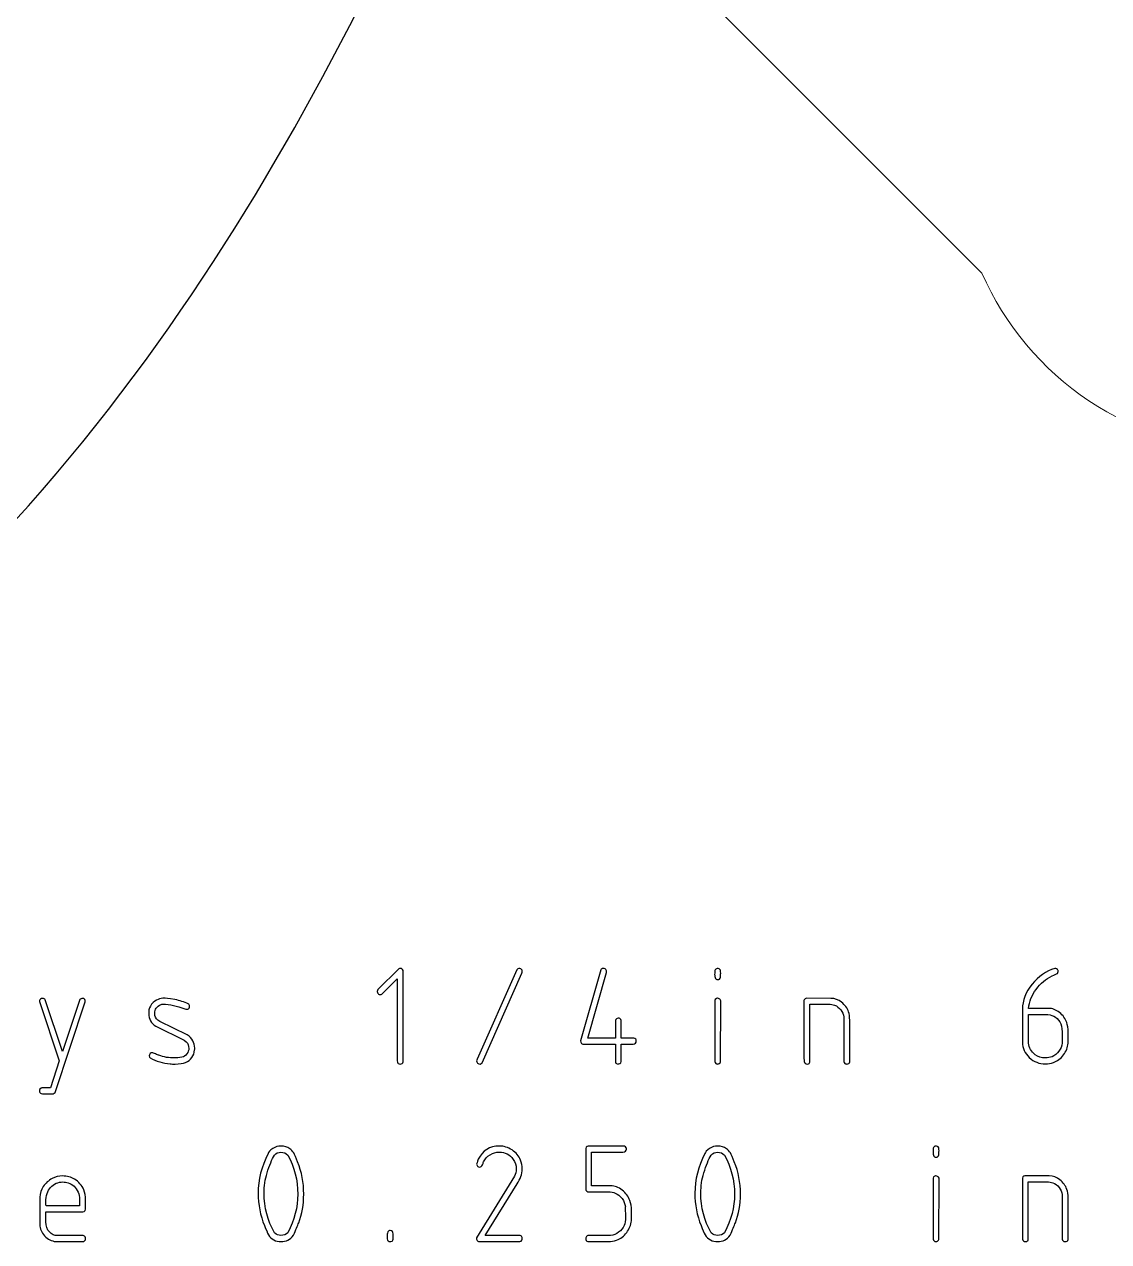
# Model space of a CAD drawing. Header units: inches. Extents: x -12 to 12, y -7.2 to 7.2.
# Drawn here: x 7.155 to 8.427, y -3.008 to -1.58 of the extents above; entities that cross this region are included whole.
import ezdxf

# ---------------------------------------------------------------- set-up
doc = ezdxf.new("R2010")
doc.units = ezdxf.units.IN
doc.header["$MEASUREMENT"] = 0
doc.layers.add('Layer 1', color=7, linetype='Continuous')

msp = doc.modelspace()

# ---------------------------------------------------------------- linework, layer by layer
at = {"layer": 'Layer 1', "lineweight": 20}
msp.add_open_spline([(8.3825, 6.4331), (8.3825, 6.4331), (7.3904, 5.441), (7.3904, 5.441), (7.3904, 5.441), (7.3904, 5.441), (7.3904, -0.9835), (7.3904, -0.9835), (7.3904, -0.9835), (7.3904, -0.9835), (8.2787, -1.8718), (8.2787, -1.8718), (8.2787, -1.8718), (8.332, -1.994), (8.454, -2.0796), (8.5959, -2.0796), (8.5959, -2.0796), (8.6928, -2.0796), (8.7803, -2.0397), (8.8431, -1.9755), (8.8431, -1.9755), (8.8431, -1.9755), (11.3898, -1.9749), (11.3898, -1.9749), (11.3898, -1.9749), (11.4526, -2.0395), (11.5404, -2.0796), (11.6375, -2.0796), (11.6375, -2.0796), (11.7342, -2.0796), (11.8215, -2.04), (11.8843, -1.9761), (11.8843, -1.9761), (11.9458, -1.9137), (11.9837, -1.828), (11.9837, -1.7335), (11.9837, -1.7335), (11.9837, -1.6381), (11.8831, -1.5776), (11.8826, -1.4892), (11.8826, -1.4892), (11.8826, -1.4892), (11.8825, -1.4891), (11.8825, -1.4891), (11.8825, -1.4891), (11.8825, -1.4891), (11.8825, 5.441), (11.8825, 5.441), (11.8825, 5.441), (11.8825, 5.441), (10.8903, 6.4331), (10.8903, 6.4331), (10.8903, 6.4331), (10.8903, 6.4331), (8.3825, 6.4331), (8.3825, 6.4331)], degree=3, knots=[0, 0, 0, 0, 0.066667, 0.066667, 0.066667, 0.066667, 0.133333, 0.133333, 0.133333, 0.133333, 0.2, 0.2, 0.2, 0.2, 0.266667, 0.266667, 0.266667, 0.266667, 0.333333, 0.333333, 0.333333, 0.333333, 0.4, 0.4, 0.4, 0.4, 0.466667, 0.466667, 0.466667, 0.466667, 0.533333, 0.533333, 0.533333, 0.533333, 0.6, 0.6, 0.6, 0.6, 0.666667, 0.666667, 0.666667, 0.666667, 0.733333, 0.733333, 0.733333, 0.733333, 0.8, 0.8, 0.8, 0.8, 0.866667, 0.866667, 0.866667, 0.866667, 1, 1, 1, 1], dxfattribs=at)
at = {"layer": 'Layer 1', "lineweight": 25}
msp.add_open_spline([(6.117, -2.9097), (6.117, -2.9097), (6.117, -2.8502), (6.117, -2.8502), (6.117, -2.8502), (7.6114, -2.2302), (7.5351, -1.2612), (8.1325, -0.4419), (8.1325, -0.4419), (8.1325, -0.4419), (8.1137, -0.5537), (8.1137, -0.5537), (8.1137, -0.5537), (8.1137, -0.5537), (8.0225, -0.4678), (8.0225, -0.4678), (8.0225, -0.4678), (8.0225, -0.4678), (8.1325, -0.4419), (8.1325, -0.4419)], degree=3, knots=[0, 0, 0, 0, 0.166667, 0.166667, 0.166667, 0.166667, 0.333333, 0.333333, 0.333333, 0.333333, 0.5, 0.5, 0.5, 0.5, 0.666667, 0.666667, 0.666667, 0.666667, 1, 1, 1, 1], dxfattribs=at)
at = {"layer": 'Layer 1'}
for points, knots in [([(7.5987, -2.6886), (7.5994, -2.6893), (7.5998, -2.6902), (7.5998, -2.6914), (7.5998, -2.6914), (7.5998, -2.6914), (7.5998, -2.797), (7.5998, -2.797), (7.5998, -2.797), (7.5991, -2.7988), (7.5979, -2.7997), (7.5961, -2.7997), (7.5961, -2.7997), (7.5943, -2.7997), (7.5933, -2.799), (7.5931, -2.7976), (7.5931, -2.7976), (7.5931, -2.7976), (7.5928, -2.7959), (7.5928, -2.7959), (7.5928, -2.7959), (7.5928, -2.7959), (7.5928, -2.6998), (7.5928, -2.6998), (7.5928, -2.6998), (7.5928, -2.6998), (7.5745, -2.7176), (7.5745, -2.7176), (7.5745, -2.7176), (7.574, -2.718), (7.5735, -2.7181), (7.5729, -2.7181), (7.5729, -2.7181), (7.5724, -2.7181), (7.572, -2.7181), (7.5717, -2.718), (7.5717, -2.718), (7.5705, -2.7175), (7.5697, -2.7166), (7.5694, -2.7156), (7.5694, -2.7156), (7.5694, -2.7155), (7.5694, -2.7153), (7.5693, -2.7151), (7.5693, -2.7151), (7.5693, -2.7149), (7.5693, -2.7147), (7.5693, -2.7146), (7.5693, -2.7146), (7.5693, -2.7139), (7.5695, -2.7131), (7.5701, -2.7124), (7.5701, -2.7124), (7.5701, -2.7124), (7.5945, -2.6879), (7.5945, -2.6879), (7.5945, -2.6879), (7.5951, -2.6876), (7.5957, -2.6875), (7.5961, -2.6875), (7.5961, -2.6875), (7.5972, -2.6875), (7.598, -2.6879), (7.5987, -2.6886)], [0, 0, 0, 0, 0.058824, 0.058824, 0.058824, 0.058824, 0.117647, 0.117647, 0.117647, 0.117647, 0.176471, 0.176471, 0.176471, 0.176471, 0.235294, 0.235294, 0.235294, 0.235294, 0.294118, 0.294118, 0.294118, 0.294118, 0.352941, 0.352941, 0.352941, 0.352941, 0.411765, 0.411765, 0.411765, 0.411765, 0.470588, 0.470588, 0.470588, 0.470588, 0.529412, 0.529412, 0.529412, 0.529412, 0.588235, 0.588235, 0.588235, 0.588235, 0.647059, 0.647059, 0.647059, 0.647059, 0.705882, 0.705882, 0.705882, 0.705882, 0.764706, 0.764706, 0.764706, 0.764706, 0.823529, 0.823529, 0.823529, 0.823529, 0.882353, 0.882353, 0.882353, 0.882353, 1, 1, 1, 1]), ([(7.7392, -2.6896), (7.7393, -2.6899), (7.7394, -2.6904), (7.7394, -2.6911), (7.7394, -2.6911), (7.7394, -2.6916), (7.7392, -2.6922), (7.7389, -2.693), (7.7389, -2.693), (7.7389, -2.693), (7.6922, -2.7981), (7.6922, -2.7981), (7.6922, -2.7981), (7.6918, -2.7988), (7.6911, -2.7994), (7.69, -2.7997), (7.69, -2.7997), (7.6888, -2.7997), (7.6878, -2.7993), (7.687, -2.7985), (7.687, -2.7985), (7.6861, -2.7977), (7.6857, -2.7969), (7.6857, -2.796), (7.6857, -2.796), (7.6857, -2.796), (7.6865, -2.7938), (7.6865, -2.7938), (7.6865, -2.7938), (7.6865, -2.7938), (7.733, -2.689), (7.733, -2.689), (7.733, -2.689), (7.7336, -2.6883), (7.7344, -2.6878), (7.7352, -2.6875), (7.7352, -2.6875), (7.7371, -2.6875), (7.7384, -2.6882), (7.7392, -2.6896)], [0, 0, 0, 0, 0.090909, 0.090909, 0.090909, 0.090909, 0.181818, 0.181818, 0.181818, 0.181818, 0.272727, 0.272727, 0.272727, 0.272727, 0.363636, 0.363636, 0.363636, 0.363636, 0.454545, 0.454545, 0.454545, 0.454545, 0.545455, 0.545455, 0.545455, 0.545455, 0.636364, 0.636364, 0.636364, 0.636364, 0.727273, 0.727273, 0.727273, 0.727273, 0.818182, 0.818182, 0.818182, 0.818182, 1, 1, 1, 1]), ([(7.8379, -2.6895), (7.8379, -2.6896), (7.838, -2.6898), (7.8381, -2.6903), (7.8381, -2.6903), (7.8382, -2.6907), (7.8382, -2.691), (7.8382, -2.6912), (7.8382, -2.6912), (7.8382, -2.6917), (7.8382, -2.6921), (7.8381, -2.6922), (7.8381, -2.6922), (7.8381, -2.6922), (7.8162, -2.7692), (7.8162, -2.7692), (7.8162, -2.7692), (7.8162, -2.7692), (7.8486, -2.7692), (7.8486, -2.7692), (7.8486, -2.7692), (7.8486, -2.7692), (7.8486, -2.7485), (7.8486, -2.7485), (7.8486, -2.7485), (7.8491, -2.747), (7.8502, -2.7461), (7.8519, -2.7459), (7.8519, -2.7459), (7.8534, -2.7459), (7.8545, -2.7465), (7.8551, -2.7476), (7.8551, -2.7476), (7.8551, -2.7476), (7.8556, -2.7486), (7.8556, -2.7486), (7.8556, -2.7486), (7.8556, -2.7486), (7.8556, -2.7692), (7.8556, -2.7692), (7.8556, -2.7692), (7.8556, -2.7692), (7.8704, -2.7692), (7.8704, -2.7692), (7.8704, -2.7692), (7.8722, -2.7695), (7.8732, -2.7707), (7.8732, -2.7728), (7.8732, -2.7728), (7.8732, -2.7736), (7.8729, -2.7745), (7.8724, -2.7752), (7.8724, -2.7752), (7.8715, -2.7759), (7.8705, -2.7762), (7.8695, -2.7762), (7.8695, -2.7762), (7.8695, -2.7762), (7.8556, -2.7762), (7.8556, -2.7762), (7.8556, -2.7762), (7.8556, -2.7762), (7.8556, -2.7968), (7.8556, -2.7968), (7.8556, -2.7968), (7.8552, -2.798), (7.8546, -2.7988), (7.8539, -2.7992), (7.8539, -2.7992), (7.8526, -2.7995), (7.8519, -2.7997), (7.8519, -2.7997), (7.8519, -2.7997), (7.8504, -2.7997), (7.8493, -2.799), (7.8488, -2.7976), (7.8488, -2.7976), (7.8488, -2.7976), (7.8486, -2.7958), (7.8486, -2.7958), (7.8486, -2.7958), (7.8486, -2.7958), (7.8486, -2.7762), (7.8486, -2.7762), (7.8486, -2.7762), (7.8486, -2.7762), (7.8103, -2.7762), (7.8103, -2.7762), (7.8103, -2.7762), (7.8094, -2.7759), (7.8086, -2.7752), (7.8081, -2.7741), (7.8081, -2.7741), (7.8081, -2.7741), (7.8079, -2.7724), (7.8079, -2.7724), (7.8079, -2.7724), (7.8079, -2.7724), (7.8315, -2.6893), (7.8315, -2.6893), (7.8315, -2.6893), (7.8322, -2.6882), (7.833, -2.6876), (7.8341, -2.6875), (7.8341, -2.6875), (7.836, -2.6875), (7.8373, -2.6882), (7.8379, -2.6895)], [0, 0, 0, 0, 0.035714, 0.035714, 0.035714, 0.035714, 0.071429, 0.071429, 0.071429, 0.071429, 0.107143, 0.107143, 0.107143, 0.107143, 0.142857, 0.142857, 0.142857, 0.142857, 0.178571, 0.178571, 0.178571, 0.178571, 0.214286, 0.214286, 0.214286, 0.214286, 0.25, 0.25, 0.25, 0.25, 0.285714, 0.285714, 0.285714, 0.285714, 0.321429, 0.321429, 0.321429, 0.321429, 0.357143, 0.357143, 0.357143, 0.357143, 0.392857, 0.392857, 0.392857, 0.392857, 0.428571, 0.428571, 0.428571, 0.428571, 0.464286, 0.464286, 0.464286, 0.464286, 0.5, 0.5, 0.5, 0.5, 0.535714, 0.535714, 0.535714, 0.535714, 0.571429, 0.571429, 0.571429, 0.571429, 0.607143, 0.607143, 0.607143, 0.607143, 0.642857, 0.642857, 0.642857, 0.642857, 0.678571, 0.678571, 0.678571, 0.678571, 0.714286, 0.714286, 0.714286, 0.714286, 0.75, 0.75, 0.75, 0.75, 0.785714, 0.785714, 0.785714, 0.785714, 0.821429, 0.821429, 0.821429, 0.821429, 0.857143, 0.857143, 0.857143, 0.857143, 0.892857, 0.892857, 0.892857, 0.892857, 0.928571, 0.928571, 0.928571, 0.928571, 1, 1, 1, 1]), ([(7.9719, -2.6895), (7.9721, -2.6912), (7.9722, -2.6924), (7.9722, -2.6932), (7.9722, -2.6932), (7.9721, -2.6943), (7.972, -2.6959), (7.972, -2.698), (7.972, -2.698), (7.9715, -2.6997), (7.9704, -2.7006), (7.9688, -2.7006), (7.9688, -2.7006), (7.968, -2.7006), (7.9674, -2.7004), (7.9667, -2.7001), (7.9667, -2.7001), (7.9657, -2.6991), (7.9652, -2.6976), (7.9652, -2.6954), (7.9652, -2.6954), (7.9651, -2.695), (7.9651, -2.6942), (7.9652, -2.693), (7.9652, -2.693), (7.9653, -2.6918), (7.9654, -2.6908), (7.9654, -2.69), (7.9654, -2.69), (7.9659, -2.6887), (7.9667, -2.6879), (7.968, -2.6875), (7.968, -2.6875), (7.9699, -2.6875), (7.9712, -2.6882), (7.9719, -2.6895)], [0, 0, 0, 0, 0.1, 0.1, 0.1, 0.1, 0.2, 0.2, 0.2, 0.2, 0.3, 0.3, 0.3, 0.3, 0.4, 0.4, 0.4, 0.4, 0.5, 0.5, 0.5, 0.5, 0.6, 0.6, 0.6, 0.6, 0.7, 0.7, 0.7, 0.7, 0.8, 0.8, 0.8, 0.8, 1, 1, 1, 1]), ([(8.3679, -2.6895), (8.368, -2.6898), (8.368, -2.6903), (8.368, -2.6911), (8.368, -2.6911), (8.368, -2.6921), (8.3678, -2.6929), (8.3672, -2.6935), (8.3672, -2.6935), (8.3659, -2.6941), (8.3638, -2.695), (8.361, -2.6963), (8.361, -2.6963), (8.3536, -2.6998), (8.3474, -2.7051), (8.3423, -2.7121), (8.3423, -2.7121), (8.3372, -2.7191), (8.3342, -2.7265), (8.3333, -2.7344), (8.3333, -2.7344), (8.3333, -2.7344), (8.3569, -2.7344), (8.3569, -2.7344), (8.3569, -2.7344), (8.3614, -2.7344), (8.3657, -2.736), (8.3698, -2.7393), (8.3698, -2.7393), (8.3739, -2.7425), (8.3767, -2.7464), (8.3782, -2.7509), (8.3782, -2.7509), (8.3792, -2.7541), (8.3798, -2.7578), (8.3798, -2.7621), (8.3798, -2.7621), (8.3798, -2.7632), (8.3798, -2.765), (8.3798, -2.7673), (8.3798, -2.7673), (8.3798, -2.7696), (8.3798, -2.7713), (8.3798, -2.7723), (8.3798, -2.7723), (8.3798, -2.7737), (8.3798, -2.7747), (8.3798, -2.7752), (8.3798, -2.7752), (8.3794, -2.7801), (8.3775, -2.7847), (8.3744, -2.789), (8.3744, -2.789), (8.3712, -2.7934), (8.3672, -2.7963), (8.3625, -2.7979), (8.3625, -2.7979), (8.3594, -2.799), (8.3563, -2.7995), (8.3531, -2.7995), (8.3531, -2.7995), (8.346, -2.7995), (8.3397, -2.7971), (8.3343, -2.7921), (8.3343, -2.7921), (8.329, -2.7871), (8.3263, -2.7812), (8.3263, -2.7741), (8.3263, -2.7741), (8.3263, -2.7741), (8.3263, -2.7353), (8.3263, -2.7353), (8.3263, -2.7353), (8.3263, -2.7251), (8.33, -2.7153), (8.3376, -2.7061), (8.3376, -2.7061), (8.3451, -2.6968), (8.354, -2.6906), (8.3642, -2.6875), (8.3642, -2.6875), (8.3658, -2.6875), (8.367, -2.6882), (8.3679, -2.6895)], [0, 0, 0, 0, 0.045455, 0.045455, 0.045455, 0.045455, 0.090909, 0.090909, 0.090909, 0.090909, 0.136364, 0.136364, 0.136364, 0.136364, 0.181818, 0.181818, 0.181818, 0.181818, 0.227273, 0.227273, 0.227273, 0.227273, 0.272727, 0.272727, 0.272727, 0.272727, 0.318182, 0.318182, 0.318182, 0.318182, 0.363636, 0.363636, 0.363636, 0.363636, 0.409091, 0.409091, 0.409091, 0.409091, 0.454545, 0.454545, 0.454545, 0.454545, 0.5, 0.5, 0.5, 0.5, 0.545455, 0.545455, 0.545455, 0.545455, 0.590909, 0.590909, 0.590909, 0.590909, 0.636364, 0.636364, 0.636364, 0.636364, 0.681818, 0.681818, 0.681818, 0.681818, 0.727273, 0.727273, 0.727273, 0.727273, 0.772727, 0.772727, 0.772727, 0.772727, 0.818182, 0.818182, 0.818182, 0.818182, 0.863636, 0.863636, 0.863636, 0.863636, 0.909091, 0.909091, 0.909091, 0.909091, 1, 1, 1, 1]), ([(7.1796, -2.7243), (7.1796, -2.7243), (7.1999, -2.785), (7.1999, -2.785), (7.1999, -2.785), (7.1999, -2.785), (7.2203, -2.7241), (7.2203, -2.7241), (7.2203, -2.7241), (7.221, -2.7232), (7.2222, -2.7227), (7.224, -2.7227), (7.224, -2.7227), (7.2253, -2.7229), (7.2262, -2.7237), (7.2267, -2.7251), (7.2267, -2.7251), (7.2267, -2.7251), (7.2267, -2.7267), (7.2267, -2.7267), (7.2267, -2.7267), (7.2267, -2.7267), (7.1913, -2.8331), (7.1913, -2.8331), (7.1913, -2.8331), (7.1908, -2.8337), (7.1901, -2.8343), (7.1892, -2.8347), (7.1892, -2.8347), (7.1845, -2.8347), (7.1822, -2.8347), (7.1822, -2.8347), (7.1822, -2.8347), (7.1796, -2.8348), (7.1772, -2.8347), (7.1751, -2.8344), (7.1751, -2.8344), (7.1737, -2.8338), (7.173, -2.8328), (7.173, -2.8311), (7.173, -2.8311), (7.173, -2.8305), (7.1732, -2.8298), (7.1735, -2.8292), (7.1735, -2.8292), (7.1745, -2.8282), (7.1753, -2.8276), (7.1759, -2.8275), (7.1759, -2.8275), (7.1759, -2.8275), (7.1858, -2.8275), (7.1858, -2.8275), (7.1858, -2.8275), (7.1858, -2.8275), (7.1962, -2.7961), (7.1962, -2.7961), (7.1962, -2.7961), (7.1962, -2.7961), (7.173, -2.7264), (7.173, -2.7264), (7.173, -2.7264), (7.173, -2.7248), (7.1738, -2.7236), (7.1753, -2.7229), (7.1753, -2.7229), (7.1759, -2.7226), (7.1764, -2.7226), (7.1767, -2.7227), (7.1767, -2.7227), (7.1783, -2.7227), (7.1793, -2.7232), (7.1796, -2.7243)], [0, 0, 0, 0, 0.052632, 0.052632, 0.052632, 0.052632, 0.105263, 0.105263, 0.105263, 0.105263, 0.157895, 0.157895, 0.157895, 0.157895, 0.210526, 0.210526, 0.210526, 0.210526, 0.263158, 0.263158, 0.263158, 0.263158, 0.315789, 0.315789, 0.315789, 0.315789, 0.368421, 0.368421, 0.368421, 0.368421, 0.421053, 0.421053, 0.421053, 0.421053, 0.473684, 0.473684, 0.473684, 0.473684, 0.526316, 0.526316, 0.526316, 0.526316, 0.578947, 0.578947, 0.578947, 0.578947, 0.631579, 0.631579, 0.631579, 0.631579, 0.684211, 0.684211, 0.684211, 0.684211, 0.736842, 0.736842, 0.736842, 0.736842, 0.789474, 0.789474, 0.789474, 0.789474, 0.842105, 0.842105, 0.842105, 0.842105, 0.894737, 0.894737, 0.894737, 0.894737, 1, 1, 1, 1]), ([(7.3474, -2.729), (7.3485, -2.7296), (7.3491, -2.7306), (7.3491, -2.732), (7.3491, -2.732), (7.3489, -2.7335), (7.3483, -2.7346), (7.3472, -2.7354), (7.3472, -2.7354), (7.3469, -2.7355), (7.3464, -2.7355), (7.3458, -2.7355), (7.3458, -2.7355), (7.3449, -2.7355), (7.3441, -2.7354), (7.3434, -2.735), (7.3434, -2.735), (7.3342, -2.7313), (7.3258, -2.7294), (7.318, -2.7295), (7.318, -2.7295), (7.316, -2.7295), (7.3141, -2.7303), (7.3123, -2.7317), (7.3123, -2.7317), (7.3105, -2.7331), (7.3093, -2.7349), (7.3086, -2.7369), (7.3086, -2.7369), (7.3083, -2.738), (7.3082, -2.7391), (7.3082, -2.7404), (7.3082, -2.7404), (7.3082, -2.7434), (7.3093, -2.7461), (7.3117, -2.7484), (7.3117, -2.7484), (7.3117, -2.7484), (7.314, -2.7498), (7.314, -2.7498), (7.314, -2.7498), (7.314, -2.7498), (7.3464, -2.7656), (7.3464, -2.7656), (7.3464, -2.7656), (7.3522, -2.7694), (7.3551, -2.7746), (7.3551, -2.7811), (7.3551, -2.7811), (7.3551, -2.782), (7.3551, -2.7827), (7.355, -2.7832), (7.355, -2.7832), (7.3542, -2.7903), (7.3507, -2.7951), (7.3445, -2.7978), (7.3445, -2.7978), (7.3415, -2.7991), (7.3374, -2.7997), (7.3322, -2.7997), (7.3322, -2.7997), (7.3315, -2.7997), (7.3305, -2.7997), (7.3292, -2.7997), (7.3292, -2.7997), (7.3279, -2.7996), (7.3269, -2.7995), (7.3263, -2.7995), (7.3263, -2.7995), (7.3177, -2.7987), (7.3099, -2.7964), (7.303, -2.7926), (7.303, -2.7926), (7.3022, -2.792), (7.3017, -2.7912), (7.3016, -2.7902), (7.3016, -2.7902), (7.3016, -2.7893), (7.302, -2.7883), (7.3027, -2.7874), (7.3027, -2.7874), (7.3037, -2.7867), (7.3045, -2.7864), (7.3053, -2.7864), (7.3053, -2.7864), (7.3061, -2.7864), (7.3074, -2.7869), (7.3092, -2.7879), (7.3092, -2.7879), (7.3109, -2.7889), (7.3123, -2.7894), (7.3132, -2.7894), (7.3132, -2.7894), (7.3188, -2.7916), (7.3248, -2.7926), (7.3313, -2.7926), (7.3313, -2.7926), (7.3338, -2.7926), (7.3368, -2.7923), (7.3402, -2.7918), (7.3402, -2.7918), (7.3424, -2.7913), (7.3443, -2.79), (7.3459, -2.7879), (7.3459, -2.7879), (7.3474, -2.7858), (7.3482, -2.7836), (7.3482, -2.7813), (7.3482, -2.7813), (7.3482, -2.7781), (7.3472, -2.7756), (7.3452, -2.7738), (7.3452, -2.7738), (7.3452, -2.7738), (7.3426, -2.7715), (7.3426, -2.7715), (7.3426, -2.7715), (7.3426, -2.7715), (7.3096, -2.7554), (7.3096, -2.7554), (7.3096, -2.7554), (7.3039, -2.7518), (7.3011, -2.7468), (7.3011, -2.7406), (7.3011, -2.7406), (7.3011, -2.7392), (7.3011, -2.7385), (7.3011, -2.7385), (7.3011, -2.7385), (7.3014, -2.7353), (7.3025, -2.7323), (7.3046, -2.7296), (7.3046, -2.7296), (7.3068, -2.7268), (7.3093, -2.7249), (7.3123, -2.7238), (7.3123, -2.7238), (7.3145, -2.723), (7.3169, -2.7225), (7.3195, -2.7225), (7.3195, -2.7225), (7.3201, -2.7225), (7.3243, -2.723), (7.3319, -2.724), (7.3319, -2.724), (7.3378, -2.7254), (7.3429, -2.727), (7.3474, -2.729)], [0, 0, 0, 0, 0.026316, 0.026316, 0.026316, 0.026316, 0.052632, 0.052632, 0.052632, 0.052632, 0.078947, 0.078947, 0.078947, 0.078947, 0.105263, 0.105263, 0.105263, 0.105263, 0.131579, 0.131579, 0.131579, 0.131579, 0.157895, 0.157895, 0.157895, 0.157895, 0.184211, 0.184211, 0.184211, 0.184211, 0.210526, 0.210526, 0.210526, 0.210526, 0.236842, 0.236842, 0.236842, 0.236842, 0.263158, 0.263158, 0.263158, 0.263158, 0.289474, 0.289474, 0.289474, 0.289474, 0.315789, 0.315789, 0.315789, 0.315789, 0.342105, 0.342105, 0.342105, 0.342105, 0.368421, 0.368421, 0.368421, 0.368421, 0.394737, 0.394737, 0.394737, 0.394737, 0.421053, 0.421053, 0.421053, 0.421053, 0.447368, 0.447368, 0.447368, 0.447368, 0.473684, 0.473684, 0.473684, 0.473684, 0.5, 0.5, 0.5, 0.5, 0.526316, 0.526316, 0.526316, 0.526316, 0.552632, 0.552632, 0.552632, 0.552632, 0.578947, 0.578947, 0.578947, 0.578947, 0.605263, 0.605263, 0.605263, 0.605263, 0.631579, 0.631579, 0.631579, 0.631579, 0.657895, 0.657895, 0.657895, 0.657895, 0.684211, 0.684211, 0.684211, 0.684211, 0.710526, 0.710526, 0.710526, 0.710526, 0.736842, 0.736842, 0.736842, 0.736842, 0.763158, 0.763158, 0.763158, 0.763158, 0.789474, 0.789474, 0.789474, 0.789474, 0.815789, 0.815789, 0.815789, 0.815789, 0.842105, 0.842105, 0.842105, 0.842105, 0.868421, 0.868421, 0.868421, 0.868421, 0.894737, 0.894737, 0.894737, 0.894737, 0.921053, 0.921053, 0.921053, 0.921053, 0.947368, 0.947368, 0.947368, 0.947368, 1, 1, 1, 1]), ([(7.9717, -2.7241), (7.9717, -2.7241), (7.9722, -2.7254), (7.9722, -2.7254), (7.9722, -2.7254), (7.9722, -2.7254), (7.972, -2.7971), (7.972, -2.7971), (7.972, -2.7971), (7.9719, -2.7978), (7.9714, -2.7985), (7.9704, -2.7992), (7.9704, -2.7992), (7.9698, -2.7995), (7.9692, -2.7997), (7.9685, -2.7997), (7.9685, -2.7997), (7.9681, -2.7997), (7.9677, -2.7996), (7.9672, -2.7994), (7.9672, -2.7994), (7.9659, -2.799), (7.9652, -2.7975), (7.9652, -2.7951), (7.9652, -2.7951), (7.9652, -2.7951), (7.9652, -2.7253), (7.9652, -2.7253), (7.9652, -2.7253), (7.9654, -2.7242), (7.966, -2.7234), (7.9671, -2.7229), (7.9671, -2.7229), (7.9677, -2.7226), (7.9682, -2.7225), (7.9685, -2.7225), (7.9685, -2.7225), (7.9701, -2.7228), (7.9712, -2.7233), (7.9717, -2.7241)], [0, 0, 0, 0, 0.090909, 0.090909, 0.090909, 0.090909, 0.181818, 0.181818, 0.181818, 0.181818, 0.272727, 0.272727, 0.272727, 0.272727, 0.363636, 0.363636, 0.363636, 0.363636, 0.454545, 0.454545, 0.454545, 0.454545, 0.545455, 0.545455, 0.545455, 0.545455, 0.636364, 0.636364, 0.636364, 0.636364, 0.727273, 0.727273, 0.727273, 0.727273, 0.818182, 0.818182, 0.818182, 0.818182, 1, 1, 1, 1]), ([(8.1016, -2.7227), (8.1059, -2.7227), (8.1101, -2.7242), (8.114, -2.7273), (8.114, -2.7273), (8.118, -2.7303), (8.1207, -2.734), (8.1222, -2.7383), (8.1222, -2.7383), (8.1231, -2.7411), (8.1236, -2.7445), (8.1236, -2.7484), (8.1236, -2.7484), (8.1236, -2.7484), (8.1236, -2.7971), (8.1236, -2.7971), (8.1236, -2.7971), (8.1233, -2.7988), (8.1221, -2.7997), (8.12, -2.7997), (8.12, -2.7997), (8.1196, -2.7997), (8.1192, -2.7996), (8.1187, -2.7994), (8.1187, -2.7994), (8.1173, -2.799), (8.1166, -2.7975), (8.1166, -2.7951), (8.1166, -2.7951), (8.1166, -2.7951), (8.1166, -2.7933), (8.1166, -2.7933), (8.1166, -2.7933), (8.1166, -2.7933), (8.1166, -2.7444), (8.1166, -2.7444), (8.1166, -2.7444), (8.1163, -2.7415), (8.1151, -2.7388), (8.1131, -2.7362), (8.1131, -2.7362), (8.111, -2.7336), (8.1087, -2.7317), (8.1059, -2.7306), (8.1059, -2.7306), (8.104, -2.7299), (8.1014, -2.7295), (8.0982, -2.7295), (8.0982, -2.7295), (8.0982, -2.7295), (8.0769, -2.7295), (8.0769, -2.7295), (8.0769, -2.7295), (8.0769, -2.7295), (8.0769, -2.7973), (8.0769, -2.7973), (8.0769, -2.7973), (8.0766, -2.7987), (8.0756, -2.7995), (8.074, -2.7997), (8.074, -2.7997), (8.0729, -2.7997), (8.072, -2.7994), (8.0712, -2.7987), (8.0712, -2.7987), (8.0704, -2.798), (8.0699, -2.7962), (8.0699, -2.7933), (8.0699, -2.7933), (8.0699, -2.7933), (8.0699, -2.7253), (8.0699, -2.7253), (8.0699, -2.7253), (8.0702, -2.7242), (8.0708, -2.7234), (8.0719, -2.7229), (8.0719, -2.7229), (8.0719, -2.7229), (8.073, -2.7225), (8.073, -2.7225), (8.073, -2.7225), (8.073, -2.7225), (8.1016, -2.7227), (8.1016, -2.7227)], [0, 0, 0, 0, 0.045455, 0.045455, 0.045455, 0.045455, 0.090909, 0.090909, 0.090909, 0.090909, 0.136364, 0.136364, 0.136364, 0.136364, 0.181818, 0.181818, 0.181818, 0.181818, 0.227273, 0.227273, 0.227273, 0.227273, 0.272727, 0.272727, 0.272727, 0.272727, 0.318182, 0.318182, 0.318182, 0.318182, 0.363636, 0.363636, 0.363636, 0.363636, 0.409091, 0.409091, 0.409091, 0.409091, 0.454545, 0.454545, 0.454545, 0.454545, 0.5, 0.5, 0.5, 0.5, 0.545455, 0.545455, 0.545455, 0.545455, 0.590909, 0.590909, 0.590909, 0.590909, 0.636364, 0.636364, 0.636364, 0.636364, 0.681818, 0.681818, 0.681818, 0.681818, 0.727273, 0.727273, 0.727273, 0.727273, 0.772727, 0.772727, 0.772727, 0.772727, 0.818182, 0.818182, 0.818182, 0.818182, 0.863636, 0.863636, 0.863636, 0.863636, 0.909091, 0.909091, 0.909091, 0.909091, 1, 1, 1, 1]), ([(8.3699, -2.7502), (8.3662, -2.7443), (8.3607, -2.7414), (8.3535, -2.7414), (8.3535, -2.7414), (8.3535, -2.7414), (8.3333, -2.7414), (8.3333, -2.7414), (8.3333, -2.7414), (8.3333, -2.7414), (8.3333, -2.7753), (8.3333, -2.7753), (8.3333, -2.7753), (8.3339, -2.7806), (8.3365, -2.7851), (8.3412, -2.7887), (8.3412, -2.7887), (8.3444, -2.7913), (8.3484, -2.7925), (8.3533, -2.7925), (8.3533, -2.7925), (8.356, -2.7925), (8.3586, -2.7921), (8.3609, -2.7911), (8.3609, -2.7911), (8.3641, -2.7897), (8.3668, -2.7876), (8.3691, -2.7846), (8.3691, -2.7846), (8.3713, -2.7817), (8.3725, -2.7786), (8.3728, -2.7753), (8.3728, -2.7753), (8.3728, -2.7753), (8.3728, -2.7743), (8.3728, -2.7722), (8.3728, -2.7722), (8.3728, -2.7712), (8.3728, -2.7695), (8.3728, -2.7672), (8.3728, -2.7672), (8.3728, -2.7649), (8.3728, -2.7632), (8.3728, -2.762), (8.3728, -2.762), (8.3728, -2.7571), (8.3718, -2.7531), (8.3699, -2.7502)], [0, 0, 0, 0, 0.076923, 0.076923, 0.076923, 0.076923, 0.153846, 0.153846, 0.153846, 0.153846, 0.230769, 0.230769, 0.230769, 0.230769, 0.307692, 0.307692, 0.307692, 0.307692, 0.384615, 0.384615, 0.384615, 0.384615, 0.461538, 0.461538, 0.461538, 0.461538, 0.538462, 0.538462, 0.538462, 0.538462, 0.615385, 0.615385, 0.615385, 0.615385, 0.692308, 0.692308, 0.692308, 0.692308, 0.769231, 0.769231, 0.769231, 0.769231, 0.846154, 0.846154, 0.846154, 0.846154, 1, 1, 1, 1]), ([(7.4714, -2.9038), (7.4724, -2.9062), (7.4738, -2.9097), (7.4759, -2.9145), (7.4759, -2.9145), (7.4806, -2.9263), (7.483, -2.9388), (7.483, -2.9523), (7.483, -2.9523), (7.483, -2.9644), (7.4811, -2.9756), (7.4771, -2.986), (7.4771, -2.986), (7.4757, -2.9893), (7.4737, -2.9941), (7.4711, -3.0005), (7.4711, -3.0005), (7.4673, -3.0055), (7.4623, -3.008), (7.4563, -3.008), (7.4563, -3.008), (7.45, -3.008), (7.4451, -3.0054), (7.4415, -3), (7.4415, -3), (7.4404, -2.9976), (7.4389, -2.994), (7.4369, -2.9892), (7.4369, -2.9892), (7.432, -2.977), (7.4295, -2.9644), (7.4295, -2.9513), (7.4295, -2.9513), (7.4295, -2.9355), (7.4334, -2.92), (7.4413, -2.9048), (7.4413, -2.9048), (7.4417, -2.9029), (7.4435, -2.9009), (7.4467, -2.8987), (7.4467, -2.8987), (7.4496, -2.8968), (7.4528, -2.8959), (7.4563, -2.8959), (7.4563, -2.8959), (7.4602, -2.8959), (7.4637, -2.8969), (7.4666, -2.899), (7.4666, -2.899), (7.4684, -2.9004), (7.47, -2.902), (7.4714, -2.9038)], [0, 0, 0, 0, 0.071429, 0.071429, 0.071429, 0.071429, 0.142857, 0.142857, 0.142857, 0.142857, 0.214286, 0.214286, 0.214286, 0.214286, 0.285714, 0.285714, 0.285714, 0.285714, 0.357143, 0.357143, 0.357143, 0.357143, 0.428571, 0.428571, 0.428571, 0.428571, 0.5, 0.5, 0.5, 0.5, 0.571429, 0.571429, 0.571429, 0.571429, 0.642857, 0.642857, 0.642857, 0.642857, 0.714286, 0.714286, 0.714286, 0.714286, 0.785714, 0.785714, 0.785714, 0.785714, 0.857143, 0.857143, 0.857143, 0.857143, 1, 1, 1, 1]), ([(7.7373, -2.9123), (7.7387, -2.9157), (7.7394, -2.9191), (7.7394, -2.9224), (7.7394, -2.9224), (7.7394, -2.929), (7.7373, -2.9349), (7.7333, -2.9401), (7.7333, -2.9401), (7.7333, -2.9401), (7.6957, -3.0009), (7.6957, -3.0009), (7.6957, -3.0009), (7.6957, -3.0009), (7.7371, -3.0009), (7.7371, -3.0009), (7.7371, -3.0009), (7.738, -3.0012), (7.7387, -3.002), (7.7394, -3.0031), (7.7394, -3.0031), (7.7394, -3.0048), (7.7392, -3.0058), (7.739, -3.0062), (7.739, -3.0062), (7.7385, -3.0072), (7.7377, -3.0078), (7.7365, -3.008), (7.7365, -3.008), (7.7365, -3.008), (7.6882, -3.0079), (7.6882, -3.0079), (7.6882, -3.0079), (7.6869, -3.0073), (7.686, -3.0064), (7.6857, -3.0051), (7.6857, -3.0051), (7.6857, -3.0051), (7.6859, -3.0034), (7.6859, -3.0034), (7.6859, -3.0034), (7.6859, -3.0034), (7.7304, -2.9313), (7.7304, -2.9313), (7.7304, -2.9313), (7.7317, -2.9288), (7.7324, -2.9259), (7.7324, -2.9227), (7.7324, -2.9227), (7.7324, -2.9184), (7.7312, -2.9147), (7.7289, -2.9115), (7.7289, -2.9115), (7.7247, -2.9058), (7.7192, -2.9029), (7.7124, -2.9029), (7.7124, -2.9029), (7.7088, -2.9029), (7.7052, -2.904), (7.7017, -2.9061), (7.7017, -2.9061), (7.6981, -2.9082), (7.6956, -2.911), (7.6941, -2.9143), (7.6941, -2.9143), (7.6936, -2.9156), (7.6931, -2.9169), (7.6926, -2.9181), (7.6926, -2.9181), (7.6919, -2.9198), (7.6908, -2.9206), (7.6892, -2.9206), (7.6892, -2.9206), (7.6877, -2.9204), (7.6868, -2.9198), (7.6864, -2.9189), (7.6864, -2.9189), (7.686, -2.918), (7.6859, -2.9174), (7.6859, -2.917), (7.6859, -2.917), (7.6859, -2.9168), (7.6865, -2.915), (7.6878, -2.9114), (7.6878, -2.9114), (7.6929, -2.9011), (7.7011, -2.8959), (7.7126, -2.8959), (7.7126, -2.8959), (7.7178, -2.8959), (7.7227, -2.8974), (7.7274, -2.9005), (7.7274, -2.9005), (7.7321, -2.9036), (7.7354, -2.9075), (7.7373, -2.9123)], [0, 0, 0, 0, 0.04, 0.04, 0.04, 0.04, 0.08, 0.08, 0.08, 0.08, 0.12, 0.12, 0.12, 0.12, 0.16, 0.16, 0.16, 0.16, 0.2, 0.2, 0.2, 0.2, 0.24, 0.24, 0.24, 0.24, 0.28, 0.28, 0.28, 0.28, 0.32, 0.32, 0.32, 0.32, 0.36, 0.36, 0.36, 0.36, 0.4, 0.4, 0.4, 0.4, 0.44, 0.44, 0.44, 0.44, 0.48, 0.48, 0.48, 0.48, 0.52, 0.52, 0.52, 0.52, 0.56, 0.56, 0.56, 0.56, 0.6, 0.6, 0.6, 0.6, 0.64, 0.64, 0.64, 0.64, 0.68, 0.68, 0.68, 0.68, 0.72, 0.72, 0.72, 0.72, 0.76, 0.76, 0.76, 0.76, 0.8, 0.8, 0.8, 0.8, 0.84, 0.84, 0.84, 0.84, 0.88, 0.88, 0.88, 0.88, 0.92, 0.92, 0.92, 0.92, 1, 1, 1, 1]), ([(7.8592, -2.896), (7.8603, -2.8965), (7.861, -2.897), (7.8613, -2.8978), (7.8613, -2.8978), (7.8615, -2.8981), (7.8616, -2.8987), (7.8616, -2.8995), (7.8616, -2.8995), (7.8616, -2.9004), (7.8613, -2.9011), (7.8607, -2.9018), (7.8607, -2.9018), (7.8602, -2.9025), (7.8591, -2.9029), (7.8575, -2.9029), (7.8575, -2.9029), (7.8575, -2.9029), (7.8208, -2.9029), (7.8208, -2.9029), (7.8208, -2.9029), (7.8208, -2.9029), (7.8208, -2.9425), (7.8208, -2.9425), (7.8208, -2.9425), (7.8208, -2.9425), (7.8432, -2.9425), (7.8432, -2.9425), (7.8432, -2.9425), (7.8479, -2.9425), (7.8523, -2.9442), (7.8566, -2.9476), (7.8566, -2.9476), (7.8609, -2.9511), (7.8639, -2.9551), (7.8656, -2.9598), (7.8656, -2.9598), (7.8669, -2.9633), (7.8675, -2.9673), (7.8675, -2.9715), (7.8675, -2.9715), (7.8675, -2.9726), (7.8675, -2.9742), (7.8674, -2.9763), (7.8674, -2.9763), (7.8674, -2.9786), (7.8674, -2.9802), (7.8674, -2.9811), (7.8674, -2.9811), (7.8674, -2.9827), (7.8674, -2.9835), (7.8674, -2.9835), (7.8674, -2.9835), (7.8669, -2.9885), (7.8651, -2.993), (7.8619, -2.9973), (7.8619, -2.9973), (7.8587, -3.0016), (7.8548, -3.0046), (7.8501, -3.0063), (7.8501, -3.0063), (7.8468, -3.0075), (7.8437, -3.008), (7.8406, -3.008), (7.8406, -3.008), (7.8406, -3.008), (7.8163, -3.0079), (7.8163, -3.0079), (7.8163, -3.0079), (7.8146, -3.0073), (7.8138, -3.0062), (7.8138, -3.0045), (7.8138, -3.0045), (7.8138, -3.003), (7.8144, -3.002), (7.8155, -3.0014), (7.8155, -3.0014), (7.8155, -3.0014), (7.8165, -3.0009), (7.8165, -3.0009), (7.8165, -3.0009), (7.8165, -3.0009), (7.8431, -3.0009), (7.8431, -3.0009), (7.8431, -3.0009), (7.8464, -3.0005), (7.8495, -2.9993), (7.8524, -2.997), (7.8524, -2.997), (7.8554, -2.9948), (7.8575, -2.9921), (7.8589, -2.989), (7.8589, -2.989), (7.86, -2.9865), (7.8605, -2.9832), (7.8605, -2.9789), (7.8605, -2.9789), (7.8605, -2.9779), (7.8604, -2.9764), (7.8604, -2.9743), (7.8604, -2.9743), (7.8602, -2.9722), (7.8602, -2.9706), (7.8602, -2.9696), (7.8602, -2.9696), (7.8602, -2.9684), (7.8602, -2.9676), (7.8604, -2.967), (7.8604, -2.967), (7.86, -2.9636), (7.8587, -2.9604), (7.8565, -2.9575), (7.8565, -2.9575), (7.8543, -2.9545), (7.8516, -2.9524), (7.8484, -2.951), (7.8484, -2.951), (7.8462, -2.95), (7.8435, -2.9495), (7.8404, -2.9495), (7.8404, -2.9495), (7.8404, -2.9495), (7.8165, -2.9495), (7.8165, -2.9495), (7.8165, -2.9495), (7.8154, -2.9493), (7.8146, -2.9487), (7.8141, -2.9476), (7.8141, -2.9476), (7.8141, -2.9476), (7.8138, -2.9457), (7.8138, -2.9457), (7.8138, -2.9457), (7.8138, -2.9457), (7.8139, -2.8986), (7.8139, -2.8986), (7.8139, -2.8986), (7.8141, -2.8976), (7.8147, -2.8969), (7.8157, -2.8963), (7.8157, -2.8963), (7.8157, -2.8963), (7.8166, -2.8959), (7.8166, -2.8959), (7.8166, -2.8959), (7.8166, -2.8959), (7.8592, -2.896), (7.8592, -2.896)], [0, 0, 0, 0, 0.026316, 0.026316, 0.026316, 0.026316, 0.052632, 0.052632, 0.052632, 0.052632, 0.078947, 0.078947, 0.078947, 0.078947, 0.105263, 0.105263, 0.105263, 0.105263, 0.131579, 0.131579, 0.131579, 0.131579, 0.157895, 0.157895, 0.157895, 0.157895, 0.184211, 0.184211, 0.184211, 0.184211, 0.210526, 0.210526, 0.210526, 0.210526, 0.236842, 0.236842, 0.236842, 0.236842, 0.263158, 0.263158, 0.263158, 0.263158, 0.289474, 0.289474, 0.289474, 0.289474, 0.315789, 0.315789, 0.315789, 0.315789, 0.342105, 0.342105, 0.342105, 0.342105, 0.368421, 0.368421, 0.368421, 0.368421, 0.394737, 0.394737, 0.394737, 0.394737, 0.421053, 0.421053, 0.421053, 0.421053, 0.447368, 0.447368, 0.447368, 0.447368, 0.473684, 0.473684, 0.473684, 0.473684, 0.5, 0.5, 0.5, 0.5, 0.526316, 0.526316, 0.526316, 0.526316, 0.552632, 0.552632, 0.552632, 0.552632, 0.578947, 0.578947, 0.578947, 0.578947, 0.605263, 0.605263, 0.605263, 0.605263, 0.631579, 0.631579, 0.631579, 0.631579, 0.657895, 0.657895, 0.657895, 0.657895, 0.684211, 0.684211, 0.684211, 0.684211, 0.710526, 0.710526, 0.710526, 0.710526, 0.736842, 0.736842, 0.736842, 0.736842, 0.763158, 0.763158, 0.763158, 0.763158, 0.789474, 0.789474, 0.789474, 0.789474, 0.815789, 0.815789, 0.815789, 0.815789, 0.842105, 0.842105, 0.842105, 0.842105, 0.868421, 0.868421, 0.868421, 0.868421, 0.894737, 0.894737, 0.894737, 0.894737, 0.921053, 0.921053, 0.921053, 0.921053, 0.947368, 0.947368, 0.947368, 0.947368, 1, 1, 1, 1]), ([(7.9837, -2.9038), (7.9847, -2.9062), (7.9862, -2.9097), (7.9882, -2.9145), (7.9882, -2.9145), (7.993, -2.9263), (7.9954, -2.9388), (7.9954, -2.9523), (7.9954, -2.9523), (7.9954, -2.9644), (7.9934, -2.9756), (7.9895, -2.986), (7.9895, -2.986), (7.9881, -2.9893), (7.9861, -2.9941), (7.9834, -3.0005), (7.9834, -3.0005), (7.9796, -3.0055), (7.9747, -3.008), (7.9686, -3.008), (7.9686, -3.008), (7.9624, -3.008), (7.9574, -3.0054), (7.9538, -3), (7.9538, -3), (7.9527, -2.9976), (7.9512, -2.994), (7.9492, -2.9892), (7.9492, -2.9892), (7.9443, -2.977), (7.9419, -2.9644), (7.9419, -2.9513), (7.9419, -2.9513), (7.9419, -2.9355), (7.9458, -2.92), (7.9536, -2.9048), (7.9536, -2.9048), (7.9541, -2.9029), (7.9559, -2.9009), (7.9591, -2.8987), (7.9591, -2.8987), (7.9619, -2.8968), (7.9651, -2.8959), (7.9686, -2.8959), (7.9686, -2.8959), (7.9725, -2.8959), (7.976, -2.8969), (7.979, -2.899), (7.979, -2.899), (7.9808, -2.9004), (7.9824, -2.902), (7.9837, -2.9038)], [0, 0, 0, 0, 0.071429, 0.071429, 0.071429, 0.071429, 0.142857, 0.142857, 0.142857, 0.142857, 0.214286, 0.214286, 0.214286, 0.214286, 0.285714, 0.285714, 0.285714, 0.285714, 0.357143, 0.357143, 0.357143, 0.357143, 0.428571, 0.428571, 0.428571, 0.428571, 0.5, 0.5, 0.5, 0.5, 0.571429, 0.571429, 0.571429, 0.571429, 0.642857, 0.642857, 0.642857, 0.642857, 0.714286, 0.714286, 0.714286, 0.714286, 0.785714, 0.785714, 0.785714, 0.785714, 0.857143, 0.857143, 0.857143, 0.857143, 1, 1, 1, 1]), ([(8.228, -2.8978), (8.2282, -2.8995), (8.2284, -2.9008), (8.2284, -2.9015), (8.2284, -2.9015), (8.2282, -2.9026), (8.2282, -2.9042), (8.2282, -2.9063), (8.2282, -2.9063), (8.2277, -2.9081), (8.2266, -2.9089), (8.2249, -2.9089), (8.2249, -2.9089), (8.2242, -2.9089), (8.2235, -2.9088), (8.2229, -2.9085), (8.2229, -2.9085), (8.2219, -2.9075), (8.2214, -2.9059), (8.2214, -2.9038), (8.2214, -2.9038), (8.2213, -2.9033), (8.2213, -2.9025), (8.2214, -2.9013), (8.2214, -2.9013), (8.2215, -2.9002), (8.2215, -2.8991), (8.2215, -2.8983), (8.2215, -2.8983), (8.222, -2.897), (8.2229, -2.8962), (8.2242, -2.8959), (8.2242, -2.8959), (8.226, -2.8959), (8.2273, -2.8965), (8.228, -2.8978)], [0, 0, 0, 0, 0.1, 0.1, 0.1, 0.1, 0.2, 0.2, 0.2, 0.2, 0.3, 0.3, 0.3, 0.3, 0.4, 0.4, 0.4, 0.4, 0.5, 0.5, 0.5, 0.5, 0.6, 0.6, 0.6, 0.6, 0.7, 0.7, 0.7, 0.7, 0.8, 0.8, 0.8, 0.8, 1, 1, 1, 1]), ([(7.4642, -2.9064), (7.4621, -2.9043), (7.4595, -2.9032), (7.4563, -2.9032), (7.4563, -2.9032), (7.4532, -2.9032), (7.4506, -2.9043), (7.4486, -2.9064), (7.4486, -2.9064), (7.4457, -2.9115), (7.4428, -2.9185), (7.44, -2.9274), (7.44, -2.9274), (7.4377, -2.935), (7.4365, -2.9429), (7.4365, -2.9512), (7.4365, -2.9512), (7.4365, -2.9678), (7.4406, -2.9833), (7.4488, -2.9978), (7.4488, -2.9978), (7.4511, -2.9998), (7.4536, -3.0008), (7.4563, -3.0008), (7.4563, -3.0008), (7.4595, -3.0008), (7.4622, -2.9997), (7.4644, -2.9975), (7.4644, -2.9975), (7.4721, -2.9826), (7.476, -2.9676), (7.476, -2.9525), (7.476, -2.9525), (7.476, -2.936), (7.4721, -2.9206), (7.4642, -2.9064)], [0, 0, 0, 0, 0.1, 0.1, 0.1, 0.1, 0.2, 0.2, 0.2, 0.2, 0.3, 0.3, 0.3, 0.3, 0.4, 0.4, 0.4, 0.4, 0.5, 0.5, 0.5, 0.5, 0.6, 0.6, 0.6, 0.6, 0.7, 0.7, 0.7, 0.7, 0.8, 0.8, 0.8, 0.8, 1, 1, 1, 1]), ([(7.9766, -2.9064), (7.9744, -2.9043), (7.9718, -2.9032), (7.9686, -2.9032), (7.9686, -2.9032), (7.9655, -2.9032), (7.963, -2.9043), (7.961, -2.9064), (7.961, -2.9064), (7.958, -2.9115), (7.9551, -2.9185), (7.9524, -2.9274), (7.9524, -2.9274), (7.95, -2.935), (7.9489, -2.9429), (7.9489, -2.9512), (7.9489, -2.9512), (7.9489, -2.9678), (7.9529, -2.9833), (7.9611, -2.9978), (7.9611, -2.9978), (7.9635, -2.9998), (7.9659, -3.0008), (7.9686, -3.0008), (7.9686, -3.0008), (7.9718, -3.0008), (7.9745, -2.9997), (7.9767, -2.9975), (7.9767, -2.9975), (7.9845, -2.9826), (7.9884, -2.9676), (7.9884, -2.9525), (7.9884, -2.9525), (7.9884, -2.936), (7.9844, -2.9206), (7.9766, -2.9064)], [0, 0, 0, 0, 0.1, 0.1, 0.1, 0.1, 0.2, 0.2, 0.2, 0.2, 0.3, 0.3, 0.3, 0.3, 0.4, 0.4, 0.4, 0.4, 0.5, 0.5, 0.5, 0.5, 0.6, 0.6, 0.6, 0.6, 0.7, 0.7, 0.7, 0.7, 0.8, 0.8, 0.8, 0.8, 1, 1, 1, 1]), ([(7.2251, -2.9472), (7.2264, -2.9505), (7.2271, -2.9546), (7.2271, -2.9595), (7.2271, -2.9595), (7.2271, -2.9603), (7.2271, -2.9617), (7.2269, -2.9636), (7.2269, -2.9636), (7.227, -2.9654), (7.227, -2.9668), (7.227, -2.9678), (7.227, -2.9678), (7.227, -2.9678), (7.2269, -2.9701), (7.2269, -2.9701), (7.2269, -2.9701), (7.2267, -2.9713), (7.2263, -2.9721), (7.2255, -2.9726), (7.2255, -2.9726), (7.2255, -2.9726), (7.2239, -2.973), (7.2239, -2.973), (7.2239, -2.973), (7.2239, -2.973), (7.1805, -2.973), (7.1805, -2.973), (7.1805, -2.973), (7.1805, -2.973), (7.1805, -2.9759), (7.1805, -2.9759), (7.1805, -2.9759), (7.1805, -2.9768), (7.1805, -2.9782), (7.1805, -2.9801), (7.1805, -2.9801), (7.1805, -2.9821), (7.1805, -2.9836), (7.1805, -2.9846), (7.1805, -2.9846), (7.1805, -2.9899), (7.1819, -2.9939), (7.1846, -2.9967), (7.1846, -2.9967), (7.1874, -2.9995), (7.1905, -3.0009), (7.194, -3.0009), (7.194, -3.0009), (7.194, -3.0009), (7.2244, -3.0009), (7.2244, -3.0009), (7.2244, -3.0009), (7.2254, -3.0011), (7.2261, -3.0016), (7.2265, -3.0024), (7.2265, -3.0024), (7.2269, -3.0032), (7.2271, -3.004), (7.2271, -3.0046), (7.2271, -3.0046), (7.2271, -3.0048), (7.227, -3.0053), (7.2268, -3.0059), (7.2268, -3.0059), (7.2263, -3.007), (7.2257, -3.0076), (7.2251, -3.0077), (7.2251, -3.0077), (7.2251, -3.0077), (7.2233, -3.008), (7.2233, -3.008), (7.2233, -3.008), (7.2233, -3.008), (7.1922, -3.0079), (7.1922, -3.0079), (7.1922, -3.0079), (7.1871, -3.0075), (7.1827, -3.0053), (7.179, -3.0013), (7.179, -3.0013), (7.1754, -2.9974), (7.1735, -2.9929), (7.1735, -2.9879), (7.1735, -2.9879), (7.1735, -2.9879), (7.1735, -2.9558), (7.1735, -2.9558), (7.1735, -2.9558), (7.1735, -2.9514), (7.1749, -2.9473), (7.1775, -2.9433), (7.1775, -2.9433), (7.1802, -2.9394), (7.1836, -2.9363), (7.1879, -2.9339), (7.1879, -2.9339), (7.1914, -2.932), (7.1955, -2.931), (7.2002, -2.931), (7.2002, -2.931), (7.2053, -2.931), (7.2099, -2.9323), (7.2142, -2.9349), (7.2142, -2.9349), (7.219, -2.9377), (7.2226, -2.9418), (7.2251, -2.9472)], [0, 0, 0, 0, 0.035714, 0.035714, 0.035714, 0.035714, 0.071429, 0.071429, 0.071429, 0.071429, 0.107143, 0.107143, 0.107143, 0.107143, 0.142857, 0.142857, 0.142857, 0.142857, 0.178571, 0.178571, 0.178571, 0.178571, 0.214286, 0.214286, 0.214286, 0.214286, 0.25, 0.25, 0.25, 0.25, 0.285714, 0.285714, 0.285714, 0.285714, 0.321429, 0.321429, 0.321429, 0.321429, 0.357143, 0.357143, 0.357143, 0.357143, 0.392857, 0.392857, 0.392857, 0.392857, 0.428571, 0.428571, 0.428571, 0.428571, 0.464286, 0.464286, 0.464286, 0.464286, 0.5, 0.5, 0.5, 0.5, 0.535714, 0.535714, 0.535714, 0.535714, 0.571429, 0.571429, 0.571429, 0.571429, 0.607143, 0.607143, 0.607143, 0.607143, 0.642857, 0.642857, 0.642857, 0.642857, 0.678571, 0.678571, 0.678571, 0.678571, 0.714286, 0.714286, 0.714286, 0.714286, 0.75, 0.75, 0.75, 0.75, 0.785714, 0.785714, 0.785714, 0.785714, 0.821429, 0.821429, 0.821429, 0.821429, 0.857143, 0.857143, 0.857143, 0.857143, 0.892857, 0.892857, 0.892857, 0.892857, 0.928571, 0.928571, 0.928571, 0.928571, 1, 1, 1, 1]), ([(7.2184, -2.95), (7.2158, -2.9444), (7.2119, -2.9407), (7.2066, -2.939), (7.2066, -2.939), (7.2046, -2.9384), (7.2025, -2.938), (7.2004, -2.938), (7.2004, -2.938), (7.1948, -2.938), (7.1899, -2.9402), (7.1859, -2.9444), (7.1859, -2.9444), (7.1823, -2.9483), (7.1805, -2.954), (7.1805, -2.9616), (7.1805, -2.9616), (7.1805, -2.9635), (7.1806, -2.965), (7.1807, -2.966), (7.1807, -2.966), (7.1807, -2.966), (7.2199, -2.966), (7.2199, -2.966), (7.2199, -2.966), (7.2199, -2.966), (7.2199, -2.9587), (7.2199, -2.9587), (7.2199, -2.9587), (7.2199, -2.9553), (7.2194, -2.9524), (7.2184, -2.95)], [0, 0, 0, 0, 0.111111, 0.111111, 0.111111, 0.111111, 0.222222, 0.222222, 0.222222, 0.222222, 0.333333, 0.333333, 0.333333, 0.333333, 0.444444, 0.444444, 0.444444, 0.444444, 0.555556, 0.555556, 0.555556, 0.555556, 0.666667, 0.666667, 0.666667, 0.666667, 0.777778, 0.777778, 0.777778, 0.777778, 1, 1, 1, 1]), ([(8.2279, -2.9325), (8.2279, -2.9325), (8.2284, -2.9337), (8.2284, -2.9337), (8.2284, -2.9337), (8.2284, -2.9337), (8.2282, -3.0055), (8.2282, -3.0055), (8.2282, -3.0055), (8.2281, -3.0061), (8.2275, -3.0068), (8.2266, -3.0076), (8.2266, -3.0076), (8.226, -3.0079), (8.2253, -3.008), (8.2247, -3.008), (8.2247, -3.008), (8.2243, -3.008), (8.2239, -3.0079), (8.2234, -3.0077), (8.2234, -3.0077), (8.222, -3.0073), (8.2214, -3.0058), (8.2214, -3.0034), (8.2214, -3.0034), (8.2214, -3.0034), (8.2214, -2.9336), (8.2214, -2.9336), (8.2214, -2.9336), (8.2216, -2.9325), (8.2222, -2.9317), (8.2233, -2.9312), (8.2233, -2.9312), (8.2239, -2.931), (8.2244, -2.9309), (8.2247, -2.9309), (8.2247, -2.9309), (8.2263, -2.9311), (8.2274, -2.9316), (8.2279, -2.9325)], [0, 0, 0, 0, 0.090909, 0.090909, 0.090909, 0.090909, 0.181818, 0.181818, 0.181818, 0.181818, 0.272727, 0.272727, 0.272727, 0.272727, 0.363636, 0.363636, 0.363636, 0.363636, 0.454545, 0.454545, 0.454545, 0.454545, 0.545455, 0.545455, 0.545455, 0.545455, 0.636364, 0.636364, 0.636364, 0.636364, 0.727273, 0.727273, 0.727273, 0.727273, 0.818182, 0.818182, 0.818182, 0.818182, 1, 1, 1, 1]), ([(8.3577, -2.931), (8.3621, -2.931), (8.3662, -2.9325), (8.3702, -2.9356), (8.3702, -2.9356), (8.3741, -2.9386), (8.3769, -2.9423), (8.3783, -2.9467), (8.3783, -2.9467), (8.3793, -2.9495), (8.3798, -2.9528), (8.3798, -2.9568), (8.3798, -2.9568), (8.3798, -2.9568), (8.3798, -3.0055), (8.3798, -3.0055), (8.3798, -3.0055), (8.3794, -3.0072), (8.3782, -3.008), (8.3762, -3.008), (8.3762, -3.008), (8.3757, -3.008), (8.3753, -3.0079), (8.3749, -3.0077), (8.3749, -3.0077), (8.3735, -3.0073), (8.3728, -3.0058), (8.3728, -3.0034), (8.3728, -3.0034), (8.3728, -3.0034), (8.3728, -3.0016), (8.3728, -3.0016), (8.3728, -3.0016), (8.3728, -3.0016), (8.3728, -2.9527), (8.3728, -2.9527), (8.3728, -2.9527), (8.3725, -2.9499), (8.3713, -2.9471), (8.3692, -2.9445), (8.3692, -2.9445), (8.3672, -2.9419), (8.3648, -2.9401), (8.362, -2.939), (8.362, -2.939), (8.3601, -2.9382), (8.3576, -2.9379), (8.3544, -2.9379), (8.3544, -2.9379), (8.3544, -2.9379), (8.3331, -2.9379), (8.3331, -2.9379), (8.3331, -2.9379), (8.3331, -2.9379), (8.3331, -3.0056), (8.3331, -3.0056), (8.3331, -3.0056), (8.3328, -3.007), (8.3318, -3.0078), (8.3302, -3.008), (8.3302, -3.008), (8.3291, -3.008), (8.3281, -3.0077), (8.3273, -3.007), (8.3273, -3.007), (8.3265, -3.0063), (8.3261, -3.0045), (8.3261, -3.0016), (8.3261, -3.0016), (8.3261, -3.0016), (8.3261, -2.9336), (8.3261, -2.9336), (8.3261, -2.9336), (8.3263, -2.9325), (8.327, -2.9317), (8.328, -2.9312), (8.328, -2.9312), (8.328, -2.9312), (8.3291, -2.9309), (8.3291, -2.9309), (8.3291, -2.9309), (8.3291, -2.9309), (8.3577, -2.931), (8.3577, -2.931)], [0, 0, 0, 0, 0.045455, 0.045455, 0.045455, 0.045455, 0.090909, 0.090909, 0.090909, 0.090909, 0.136364, 0.136364, 0.136364, 0.136364, 0.181818, 0.181818, 0.181818, 0.181818, 0.227273, 0.227273, 0.227273, 0.227273, 0.272727, 0.272727, 0.272727, 0.272727, 0.318182, 0.318182, 0.318182, 0.318182, 0.363636, 0.363636, 0.363636, 0.363636, 0.409091, 0.409091, 0.409091, 0.409091, 0.454545, 0.454545, 0.454545, 0.454545, 0.5, 0.5, 0.5, 0.5, 0.545455, 0.545455, 0.545455, 0.545455, 0.590909, 0.590909, 0.590909, 0.590909, 0.636364, 0.636364, 0.636364, 0.636364, 0.681818, 0.681818, 0.681818, 0.681818, 0.727273, 0.727273, 0.727273, 0.727273, 0.772727, 0.772727, 0.772727, 0.772727, 0.818182, 0.818182, 0.818182, 0.818182, 0.863636, 0.863636, 0.863636, 0.863636, 0.909091, 0.909091, 0.909091, 0.909091, 1, 1, 1, 1]), ([(7.587, -2.996), (7.5876, -2.9966), (7.5879, -2.9976), (7.5879, -2.9987), (7.5879, -2.9987), (7.5879, -2.9987), (7.5879, -3.0039), (7.5879, -3.0039), (7.5879, -3.0039), (7.5879, -3.0058), (7.5875, -3.007), (7.5866, -3.0074), (7.5866, -3.0074), (7.5857, -3.0078), (7.585, -3.008), (7.5844, -3.008), (7.5844, -3.008), (7.5841, -3.008), (7.5837, -3.0079), (7.5832, -3.0077), (7.5832, -3.0077), (7.5817, -3.0071), (7.5809, -3.0056), (7.5809, -3.0034), (7.5809, -3.0034), (7.5809, -3.003), (7.5809, -3.0021), (7.5809, -3.001), (7.5809, -3.001), (7.5811, -2.9998), (7.5811, -2.9988), (7.5812, -2.9979), (7.5812, -2.9979), (7.5812, -2.9971), (7.5818, -2.9962), (7.5829, -2.9954), (7.5829, -2.9954), (7.5835, -2.9951), (7.584, -2.995), (7.5844, -2.995), (7.5844, -2.995), (7.5855, -2.995), (7.5864, -2.9954), (7.587, -2.996)], [0, 0, 0, 0, 0.083333, 0.083333, 0.083333, 0.083333, 0.166667, 0.166667, 0.166667, 0.166667, 0.25, 0.25, 0.25, 0.25, 0.333333, 0.333333, 0.333333, 0.333333, 0.416667, 0.416667, 0.416667, 0.416667, 0.5, 0.5, 0.5, 0.5, 0.583333, 0.583333, 0.583333, 0.583333, 0.666667, 0.666667, 0.666667, 0.666667, 0.75, 0.75, 0.75, 0.75, 0.833333, 0.833333, 0.833333, 0.833333, 1, 1, 1, 1])]:
    msp.add_open_spline(points, degree=3, knots=knots, dxfattribs=at)

doc.saveas('drawing.dxf')
